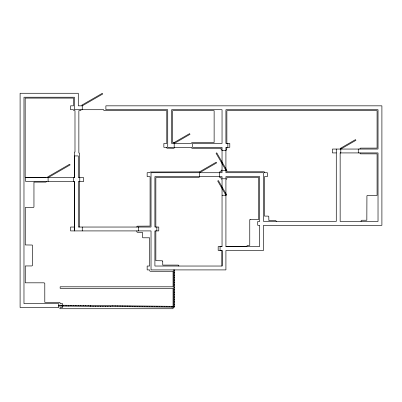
<?xml version="1.0" encoding="UTF-8"?>
<svg xmlns="http://www.w3.org/2000/svg" width="402" height="402" viewBox="0 0 402 402"><rect width="100%" height="100%" fill="white"/><g stroke="black" fill="none" stroke-linecap="round" stroke-linejoin="round"><path stroke-width="0.6" d="M74.415 181.503L74.415 230.914L74.415 181.503L25.678 181.503L25.678 177.629L74.415 177.629L74.415 155.936L78.29 155.936L78.29 177.629L83.656 177.629L83.656 181.503L78.29 181.503L78.29 227.04L151.031 227.04L151.031 172.724L222.045 172.724L222.045 170.342L225.919 170.342L226.627 169.935L216.763 152.845L216.055 153.257L225.919 170.342L225.919 172.724L263.536 172.724L263.536 221.447L336.278 221.447L336.278 149.052M225.919 246.491L259.667 246.491L259.667 225.316L257.727 225.316L257.727 221.447L259.667 221.447L259.667 176.599L225.919 176.599L225.919 178.774L222.045 178.774L222.045 176.599L154.906 176.599L154.906 227.04L158.775 227.04L158.775 230.914L154.906 230.914L154.906 266.034L222.045 266.034L222.045 250.451L218.175 250.411L218.175 246.537L222.045 246.537L222.045 179.352L221.231 179.006A0.804 0.804 0 0 1 221.135 178.8L221.1 177.543L219.422 177.197A0.804 0.804 0 0 1 219.326 176.991L219.296 172.473A0.734 0.734 0 0 1 219.351 172.252L219.381 172.187A0.749 0.749 0 0 1 219.698 171.87L221.1 171.775L221.105 170.664A0.734 0.734 0 0 1 221.321 170.212M46.406 181.553L46.351 181.694A0.749 0.749 0 0 1 46.099 181.97A0.799 0.799 0 0 1 45.818 182.091L33.959 182.106L33.954 206.799A0.804 0.804 0 0 1 33.899 207.02L33.733 207.271A0.804 0.804 0 0 1 33.537 207.422L25.266 207.497L25.266 244.944L32.17 245.034A0.749 0.749 0 0 1 32.487 245.346L32.567 265.325L31.884 265.943L25.266 265.948L25.266 282.822L44.029 282.822L44.672 283.164A0.769 0.769 0 0 1 44.793 283.445L44.803 302.359L59.431 302.364A0.804 0.804 0 0 1 59.647 302.42L59.717 302.455A0.749 0.749 0 0 1 60.029 302.766L60.129 303.651L62.627 303.651L62.627 307.525L60.129 307.525L59.843 308.726L173.066 308.731L173.066 288.35L60.149 288.35L60.149 286.802L173.066 286.802L173.066 271.285L150.278 271.27A0.789 0.789 0 0 1 150.062 271.194A0.749 0.749 0 0 1 149.881 271.059L149.655 269.908L147.157 269.908L147.157 266.034L149.655 266.034L149.655 237.798L143.122 237.798A0.734 0.734 0 0 1 142.901 237.743L142.831 237.708A0.809 0.809 0 0 1 142.705 237.622A0.754 0.754 0 0 1 142.554 237.456L142.424 232.291L137.449 232.276A0.804 0.804 0 0 1 137.102 232.11A0.754 0.754 0 0 1 136.916 231.879L136.826 230.914M48.099 177.629L70.109 164.92L69.702 164.212L47.692 176.92L48.099 177.629L48.099 181.503M199.608 172.724L216.633 162.89L216.226 162.187L199.201 172.016L199.608 172.724L199.608 176.599M225.919 195.246L226.627 194.839L218.392 180.573L217.683 180.98L225.919 195.246L222.045 195.246M340.796 149.052L355.931 140.313L355.519 139.605L340.388 148.343L340.796 149.052L340.796 152.921L340.152 152.921L340.152 221.447L378.026 221.447L378.026 152.921L340.152 152.921M250.175 219.557L258.717 219.467L258.717 177.543L226.869 177.543L226.773 178.94A0.749 0.749 0 0 1 226.527 179.217A0.799 0.799 0 0 1 226.246 179.337L225.919 179.352L225.919 246.537L246.923 246.537L246.939 245.999A0.804 0.804 0 0 1 247.014 245.783L247.622 245.376L249.763 245.376L249.768 220.165A0.734 0.734 0 0 1 249.823 219.944L249.858 219.874A0.809 0.809 0 0 1 249.938 219.748M222.045 150.082L221.326 149.856A0.749 0.749 0 0 1 221.231 149.74A0.789 0.789 0 0 1 221.115 149.459L221.1 148.273L192.186 148.273A0.734 0.734 0 0 1 191.965 148.217L191.9 148.182A0.809 0.809 0 0 1 191.613 147.921A0.769 0.769 0 0 1 191.523 147.725L191.488 147.328L174.357 147.328L174.267 147.866A0.809 0.809 0 0 1 173.94 148.192L173.88 148.217A0.734 0.734 0 0 1 173.659 148.273L167.126 148.142A0.754 0.754 0 0 1 166.805 147.66M225.919 150.082L226.246 150.067A0.804 0.804 0 0 0 226.457 149.991A0.809 0.809 0 0 0 226.643 149.856L226.869 147.328M222.045 150.614L225.919 150.614M336.278 152.921L332.404 152.921L332.404 149.052L378.026 149.052L378.026 109.711L225.919 109.711L225.919 143.454L229.793 143.454L229.793 147.328L225.919 147.328L225.919 169.348M225.919 169.966L226.808 170.448A0.804 0.804 0 0 1 226.864 170.664L226.869 171.775L263.787 171.78A0.804 0.804 0 0 1 264.008 171.835L264.26 172.001M74.415 227.04L70.541 227.04L70.541 230.914L151.031 230.914L151.031 269.908L225.919 269.908L225.919 250.451L263.536 250.451L263.536 225.316L381.9 225.316L381.9 105.837L105.882 105.837L105.882 109.711L167.729 109.711L167.729 147.328L174.192 147.328L174.192 143.454L173.785 142.75L189.608 133.615L190.015 134.318L174.192 143.454L171.604 143.454L171.604 109.711L222.045 109.711L222.045 143.454L192.463 143.454L192.463 147.328L222.045 147.328L222.045 169.966L221.512 170.061A0.749 0.749 0 0 0 221.326 170.192M222.045 246.491L220.065 246.491L220.065 250.451L222.045 250.451L222.045 266.034M70.777 305.52L71.184 305.52M73.234 305.545L73.641 305.545M75.692 305.57L76.099 305.57M78.149 305.595L78.556 305.595M80.606 305.62L81.013 305.62M83.063 305.646L83.47 305.646M85.52 305.671L85.927 305.671M87.978 305.691L88.385 305.691M90.435 305.716L90.842 305.716M58.491 305.806L58.898 305.806M60.948 305.832L61.355 305.832M63.405 305.857L63.812 305.857M65.863 305.882L66.27 305.882M68.32 305.907L68.727 305.907M112.55 305.937L112.957 305.937M115.007 305.962L115.414 305.962M117.464 305.987L117.871 305.987M119.922 306.012L120.329 306.012M122.379 306.033L122.786 306.033M90.435 306.123L90.842 306.123M124.836 306.058L125.243 306.058M127.293 306.083L127.7 306.083M129.751 306.108L130.158 306.108M92.892 306.148L93.299 306.148M95.349 306.173L95.756 306.173M97.807 306.198L98.214 306.198M100.264 306.223L100.671 306.223M102.721 306.249L103.128 306.249M105.178 306.274L105.585 306.274M107.635 306.294L108.043 306.294M110.093 306.319L110.5 306.319M151.866 306.329L152.278 306.329M154.323 306.354L154.735 306.354M156.785 306.374L157.192 306.374M159.242 306.399L159.649 306.399M161.699 306.424L162.106 306.424M164.157 306.45L164.564 306.45M132.208 306.54L132.62 306.54M166.614 306.475L167.021 306.475M169.071 306.5L169.478 306.5M171.528 306.52L171.935 306.52M134.665 306.565L135.077 306.565M137.122 306.59L137.534 306.59M139.579 306.615L139.991 306.615M142.037 306.636L142.449 306.636M144.494 306.661L144.906 306.661M146.951 306.686L147.363 306.686M149.408 306.711L149.82 306.711M171.528 306.932L171.935 306.932M46.24 177.629L46.215 177.599A0.809 0.809 0 0 0 46.029 177.463L25.18 177.372L25.18 98.088L73.471 98.088L73.471 105.837L70.541 105.837L70.541 109.711L73.471 109.711L73.486 110.032A0.789 0.789 0 0 0 73.601 110.314A0.749 0.749 0 0 0 73.697 110.429L74.988 110.656L74.988 152.062L74.415 152.062L74.415 177.629M264.395 172.187L264.486 172.724L267.41 172.724L267.41 176.599L264.486 176.599L264.486 216.105L268.174 216.11A0.804 0.804 0 0 1 268.395 216.165L268.647 216.331A0.809 0.809 0 0 1 268.782 216.517L268.878 220.582L275.581 220.587L276.219 221.06A0.804 0.804 0 0 1 276.274 221.281L276.28 221.447M174.322 143.057L174.357 143.454L191.488 143.454L191.578 142.916A0.809 0.809 0 0 1 191.905 142.589L191.965 142.564A0.734 0.734 0 0 1 192.186 142.509L214.13 142.509L214.13 110.656L172.548 110.656L172.548 142.509L173.659 142.509A0.734 0.734 0 0 1 173.88 142.564L173.95 142.599A0.809 0.809 0 0 1 174.337 143.077M166.8 147.65L166.785 147.328L163.855 147.328L163.855 143.454L166.785 143.454L166.785 110.656L104.309 110.64A0.779 0.779 0 0 1 104.093 110.565A0.809 0.809 0 0 1 103.806 110.304A0.779 0.779 0 0 1 103.696 110.032L103.686 109.711L74.415 109.711L74.415 97.229L23.974 97.229L23.974 303.651L58.752 303.651L58.752 307.525L20.1 307.525L20.1 93.269L78.29 93.269L78.29 105.837L82.254 105.837L102.716 94.023L102.309 93.314L81.847 105.128L82.254 105.837L82.254 109.711M162.735 261.395L162.74 265.089L178.136 265.089A0.804 0.804 0 0 1 178.357 265.144L178.609 265.315A0.809 0.809 0 0 1 178.744 265.496L178.835 266.034M361.066 221.447L361.071 220.939A0.804 0.804 0 0 1 361.127 220.718L361.765 220.241L366.835 220.241L366.925 195.854A0.754 0.754 0 0 1 367.121 195.623L367.182 195.578A0.799 0.799 0 0 1 367.458 195.462L377.081 195.447L377.081 153.871L360.574 153.855A0.804 0.804 0 0 1 360.172 153.639L359.951 152.921M359.951 149.052L360.041 148.514A0.754 0.754 0 0 1 360.232 148.278L360.292 148.232A0.799 0.799 0 0 1 360.574 148.117L377.081 148.102L377.081 110.656L226.869 110.656L226.869 143.454M358.272 149.052L358.272 152.921M227.859 143.454L227.859 147.328M199.407 176.599L199.065 177.413A0.804 0.804 0 0 1 198.859 177.508L155.85 177.543L155.85 227.04M174.594 269.817L174.594 306.751L173.78 306.751L173.78 269.817M174.393 270.164L174.393 270.571M174.393 272.586L174.393 272.993M174.393 275.013L174.393 275.42M174.393 277.44L174.393 277.847M174.393 279.862L174.393 280.274M174.393 282.289L174.393 282.696M174.393 284.716L174.393 285.124M174.393 287.144L174.393 287.551M174.393 289.566L174.393 289.973M174.393 291.993L174.393 292.4M174.393 294.42L174.393 294.827M174.393 296.842L174.393 297.254M174.393 299.269L174.393 299.676M174.393 301.696L174.393 302.103M174.393 304.123L174.393 304.53M156.84 227.04L156.84 230.914M155.85 230.914L155.85 260.697L162.328 260.787A0.754 0.754 0 0 1 162.559 260.978L162.679 261.174A0.754 0.754 0 0 1 162.725 261.385M138.449 227.04L138.449 230.914M136.826 227.04L137.052 226.321A0.809 0.809 0 0 1 137.238 226.185L150.082 226.095L150.082 176.599L147.157 176.599L147.157 172.724L150.087 172.473A0.734 0.734 0 0 1 150.142 172.252L150.172 172.187A0.809 0.809 0 0 1 150.308 172.001L199 171.865A0.754 0.754 0 0 1 199.231 172.061L199.347 172.252A0.754 0.754 0 0 1 199.397 172.463M82.254 227.04L82.254 230.914M81.043 109.711L80.953 110.248A0.809 0.809 0 0 1 80.817 110.429A0.809 0.809 0 0 1 80.636 110.565L80.566 110.6A0.734 0.734 0 0 1 80.345 110.656L78.862 110.656L78.862 153.036L79.435 153.036L79.435 177.629M79.782 177.629L79.782 181.503M79.435 181.503L79.435 227.04M73.516 177.629L73.516 181.503M249.928 219.768A0.734 0.734 0 0 1 250.155 219.582M167.011 148.047A0.809 0.809 0 0 1 166.915 147.931M264.275 172.016A0.804 0.804 0 0 1 264.41 172.197M58.697 305.198L58.692 306.012L174.182 307.158L174.192 306.344L58.697 305.198M174.393 306.545L173.986 306.545L173.986 306.952L174.393 306.952L174.393 306.545"/></g></svg>
